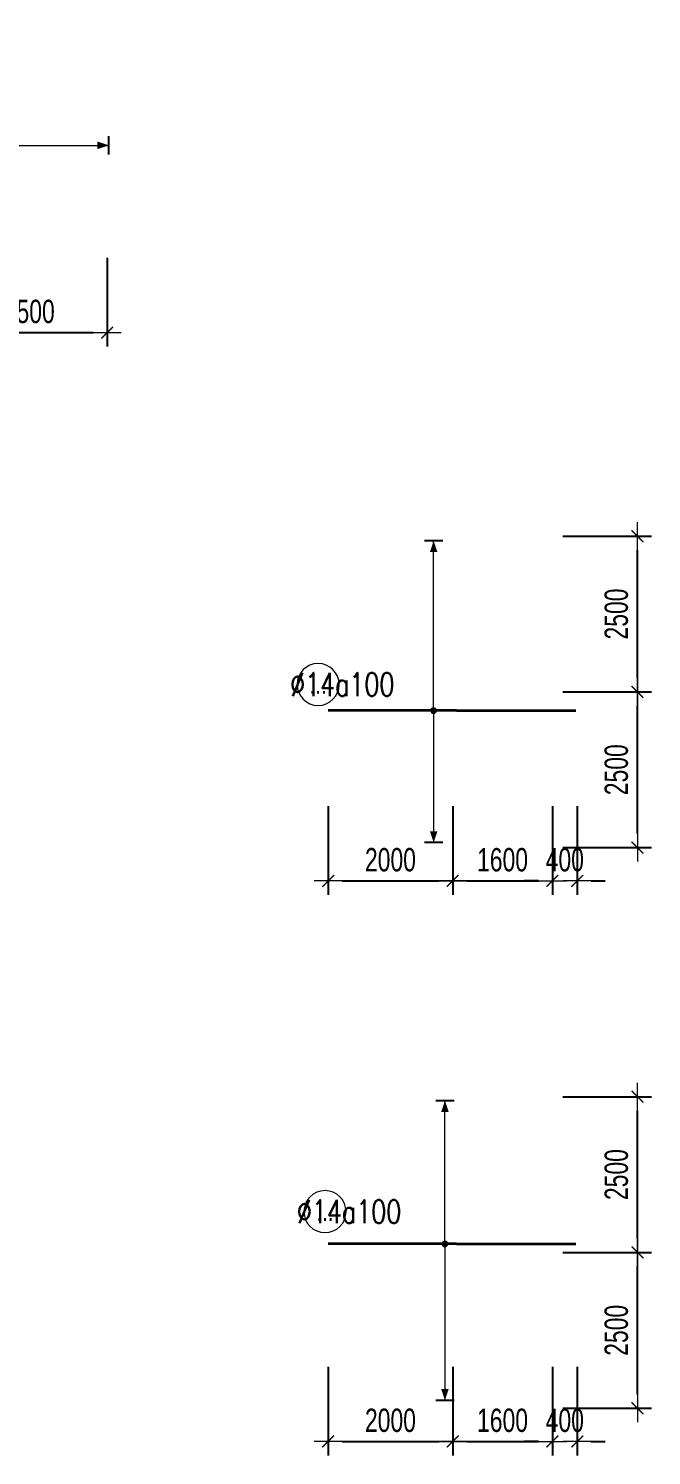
# Model space of a CAD drawing. Header units: millimetres. Extents: x 139404 to 589785, y -24714 to 48110.
# Drawn here: x 309338 to 319342, y 15941 to 38850 of the extents above; entities that cross this region are included whole.
import ezdxf
from ezdxf.enums import TextEntityAlignment as Align

# ---------------------------------------------------------------- set-up
doc = ezdxf.new("R2010")
doc.units = ezdxf.units.MM
doc.layers.get('0').update_dxf_attribs({"lineweight": 20})
doc.layers.get('Defpoints').update_dxf_attribs({"color": 151, "lineweight": 9})
for name, color, linetype, lineweight in [('NDC_S_DIM', 1, 'Continuous', 15), ('NDC_S_REBAR', 4, 'Continuous', 35), ('NDC_S_VN TEXT', 7, 'Continuous', 20)]:
    doc.layers.add(name, color=color, linetype=linetype, lineweight=lineweight)
doc.styles.add('ARIAL', font='arial.ttf', dxfattribs={"width": 0.8})
doc.styles.add('NDC_DIM', font='', dxfattribs={"width": 0.75})
doc.styles.add('NDC_EN TXT', font='romans.shx', dxfattribs={"width": 0.8})
doc.styles.get('NDC_DIM').set_extended_font_data('Dotum')
doc.dimstyles.new('NDC_dim_150', dxfattribs={"dimscale": 150, "dimtxt": 2.5, "dimasz": 1.5, "dimexe": 1.5, "dimexo": 2.5, "dimgap": 1, "dimtad": 1, "dimdec": 0, "dimzin": 0, "dimdsep": 46, "dimtxsty": 'NDC_DIM', "dimblk": 'DIMMARK', "dimcen": 0.09, "dimdle": 1.2, "dimclrd": 1, "dimclre": 1, "dimclrt": 3, "dimadec": 0, "dimazin": 0, "dimtfac": 1, "dimtdec": 0, "dimtix": 1, "dimtofl": 0, "dimtmove": 0, "dimatfit": 3, "dimfxl": 8, "dimfxlon": 1, "dimtolj": 1, "dimtzin": 0, "dimarcsym": 0})

# ---------------------------------------------------------------- blocks, each defined once
blk = doc.blocks.new('*U1068')
h = blk.add_hatch(color=6)
edge = h.paths.add_edge_path()
edge.add_arc((-0.77, 0), 0.3, 0, 360)
at = {"layer": 'NDC_S_DIM', "color": 8}
for q in [(-0.77, 15.08), (-0.77, -18.59)]:
    blk.add_line((-0.77, 0), q, dxfattribs=at)
for points in [[(-1.77, 15.08, 0.2, 0.2, 0), (0.23, 15.08, 0, 0, 0)], [(-1.77, -18.59, 0.2, 0.2, 0), (0.23, -18.59, 0, 0, 0)]]:
    blk.add_lwpolyline(points, format="xyseb", dxfattribs=at)
at = {"layer": 'NDC_S_DIM'}
blk.add_circle((-3.93, 4.48), 2.25, dxfattribs=at)
at = {"layer": 'NDC_S_DIM', "color": 6}
blk.add_circle((-0.77, 0), 0.3, dxfattribs=at)
at = {"layer": 'NDC_S_DIM', "color": 8}
for points in [[(-1.17, 13.88), (-0.77, 15.08), (-0.37, 13.88)], [(-1.17, -17.39), (-0.77, -18.59), (-0.37, -17.39)]]:
    blk.add_solid(points, dxfattribs=at)
at = {"layer": 'NDC_S_REBAR'}
for p, q in [((0, 0), (-10.27, 0)), ((-10.27, 0), (-10.27, 0)), ((0, 0), (11.73, 0)), ((11.73, 0), (11.73, 0)), ((11.73, 0), (11.73, 0)), ((-10.27, 0), (-10.27, 0))]:
    blk.add_line(p, q, dxfattribs=at)
at = {"layer": 'NDC_S_VN TEXT', "style": 'ARIAL', "width": 0.8}
blk.add_attdef('KHT', text='', height=2, dxfattribs=at).set_placement((-3.93, 4.48), align=Align.MIDDLE_CENTER)
at = {"layer": 'NDC_S_VN TEXT', "color": 3, "style": 'NDC_EN TXT', "width": 0.75}
blk.add_attdef('DKT', (-0.93, 3.23), '', height=2.5, dxfattribs=at)
blk = doc.blocks.new('*U1067')
h = blk.add_hatch(color=6)
edge = h.paths.add_edge_path()
edge.add_arc((2.44, 0), 0.3, 0, 360)
at = {"layer": 'NDC_S_DIM', "color": 8}
for q in [(2.44, 18.18), (2.44, -14.11)]:
    blk.add_line((2.44, 0), q, dxfattribs=at)
for points in [[(1.44, 18.18, 0.2, 0.2, 0), (3.44, 18.18, 0, 0, 0)], [(1.44, -14.11, 0.2, 0.2, 0), (3.44, -14.11, 0, 0, 0)]]:
    blk.add_lwpolyline(points, format="xyseb", dxfattribs=at)
at = {"layer": 'NDC_S_DIM'}
blk.add_circle((14.81, 2.8), 2.25, dxfattribs=at)
at = {"layer": 'NDC_S_DIM', "color": 6}
blk.add_circle((2.44, 0), 0.3, dxfattribs=at)
at = {"layer": 'NDC_S_DIM', "color": 8}
for points in [[(2.04, 16.98), (2.44, 18.18), (2.84, 16.98)], [(2.04, -12.91), (2.44, -14.11), (2.84, -12.91)]]:
    blk.add_solid(points, dxfattribs=at)
at = {"layer": 'NDC_S_REBAR'}
for p, q in [((0, 0), (-12.78, 0)), ((-12.78, 0), (-12.78, 0)), ((-12.78, 0), (-12.78, 0)), ((0, 0), (13.73, 0)), ((13.73, 0), (13.73, 0)), ((13.73, 0), (13.73, 0))]:
    blk.add_line(p, q, dxfattribs=at)
at = {"layer": 'NDC_S_VN TEXT', "style": 'ARIAL', "width": 0.8}
blk.add_attdef('KHT', text='', height=2, dxfattribs=at).set_placement((14.81, 2.8), align=Align.MIDDLE_CENTER)
at = {"layer": 'NDC_S_VN TEXT', "color": 3, "style": 'NDC_EN TXT', "width": 0.75}
blk.add_attdef('DKT', (17.81, 1.55), '', height=2.5, dxfattribs=at)
blk = doc.blocks.new('*U1056')
h = blk.add_hatch(color=6)
edge = h.paths.add_edge_path()
edge.add_arc((1.23, 0), 0.3, 0, 360)
at = {"layer": 'NDC_S_DIM', "color": 8}
for q in [(1.23, 15.33), (1.23, -16.74)]:
    blk.add_line((1.23, 0), q, dxfattribs=at)
for points in [[(0.23, 15.33, 0.2, 0.2, 0), (2.23, 15.33, 0, 0, 0)], [(0.23, -16.74, 0.2, 0.2, 0), (2.23, -16.74, 0, 0, 0)]]:
    blk.add_lwpolyline(points, format="xyseb", dxfattribs=at)
at = {"layer": 'NDC_S_DIM'}
blk.add_circle((14.07, 3.46), 2.25, dxfattribs=at)
at = {"layer": 'NDC_S_DIM', "color": 6}
blk.add_circle((1.23, 0), 0.3, dxfattribs=at)
at = {"layer": 'NDC_S_DIM', "color": 8}
for points in [[(0.83, 14.13), (1.23, 15.33), (1.63, 14.13)], [(0.83, -15.54), (1.23, -16.74), (1.63, -15.54)]]:
    blk.add_solid(points, dxfattribs=at)
at = {"layer": 'NDC_S_REBAR'}
for p, q in [((0, 0), (-12.78, 0)), ((-12.78, 0), (-12.78, 0)), ((0, 0), (13.73, 0)), ((13.73, 0), (13.73, 0)), ((13.73, 0), (13.73, 0)), ((-12.78, 0), (-12.78, 0))]:
    blk.add_line(p, q, dxfattribs=at)
at = {"layer": 'NDC_S_VN TEXT', "color": 3, "style": 'NDC_EN TXT', "width": 0.75}
blk.add_attdef('DKT', (17.07, 2.21), '', height=2.5, dxfattribs=at)
at = {"layer": 'NDC_S_VN TEXT', "style": 'ARIAL', "width": 0.8}
blk.add_attdef('KHT', text='', height=2, dxfattribs=at).set_placement((14.07, 3.46), align=Align.MIDDLE_CENTER)
blk = doc.blocks.new('DIMMARK')
at = {"layer": 'NDC_S_DIM', "color": 1}
blk.add_line((-1.5, 0), (1, 0), dxfattribs=at)
at = {"layer": 'NDC_S_DIM', "color": 2, "const_width": 0.1}
blk.add_lwpolyline([(-0.42, -0.42), (0.42, 0.42)], dxfattribs=at)
blk = doc.blocks.new('*D1113')
at = {"layer": 'Defpoints', "color": 0, "ltscale": 100, "transparency": 16777216}
for p in [(308100, 37097), (310600, 37097), (310600, 33968)]:
    blk.add_point(p, dxfattribs=at)
at = {"layer": 'NDC_S_DIM', "color": 1, "lineweight": -2, "ltscale": 100, "transparency": 16777216}
for p, q in [((308100, 35168), (308100, 33743)), ((310600, 35168), (310600, 33743)), ((308325, 33968), (310375, 33968))]:
    blk.add_line(p, q, dxfattribs=at)
at = {"layer": 'NDC_S_DIM', "color": 1, "lineweight": -2, "ltscale": 100, "transparency": 16777216, "xscale": 225, "yscale": 225, "zscale": 225, "rotation": 180}
blk.add_blockref('DIMMARK', (308100, 33968), dxfattribs=at)
at = {"layer": 'NDC_S_DIM', "color": 1, "lineweight": -2, "ltscale": 100, "transparency": 16777216, "xscale": 225, "yscale": 225, "zscale": 225}
blk.add_blockref('DIMMARK', (310600, 33968), dxfattribs=at)
at = {"layer": 'NDC_S_DIM', "color": 3, "ltscale": 100, "transparency": 16777216, "insert": (309350, 34306), "char_height": 375, "attachment_point": 5, "style": 'NDC_DIM'}
blk.add_mtext('\\A1;2500', dxfattribs=at)
blk = doc.blocks.new('*D1149')
at = {"layer": 'Defpoints', "color": 0, "ltscale": 100, "transparency": 16777216}
for p in [(314150, 29143), (316150, 29143), (316150, 25166)]:
    blk.add_point(p, dxfattribs=at)
at = {"layer": 'NDC_S_DIM', "color": 1, "lineweight": -2, "ltscale": 100, "transparency": 16777216}
for p, q in [((314150, 26366), (314150, 24941)), ((316150, 26366), (316150, 24941)), ((314375, 25166), (315925, 25166))]:
    blk.add_line(p, q, dxfattribs=at)
at = {"layer": 'NDC_S_DIM', "color": 1, "lineweight": -2, "ltscale": 100, "transparency": 16777216, "xscale": 225, "yscale": 225, "zscale": 225, "rotation": 180}
blk.add_blockref('DIMMARK', (314150, 25166), dxfattribs=at)
at = {"layer": 'NDC_S_DIM', "color": 1, "lineweight": -2, "ltscale": 100, "transparency": 16777216, "xscale": 225, "yscale": 225, "zscale": 225}
blk.add_blockref('DIMMARK', (316150, 25166), dxfattribs=at)
at = {"layer": 'NDC_S_DIM', "color": 3, "ltscale": 100, "transparency": 16777216, "insert": (315150, 25503), "char_height": 375, "attachment_point": 5, "style": 'NDC_DIM'}
blk.add_mtext('\\A1;2000', dxfattribs=at)
blk = doc.blocks.new('*D1150')
at = {"layer": 'Defpoints', "color": 0, "ltscale": 100, "transparency": 16777216}
for p in [(317750, 29143), (318150, 29143), (318150, 25166)]:
    blk.add_point(p, dxfattribs=at)
at = {"layer": 'NDC_S_DIM', "color": 1, "lineweight": -2, "ltscale": 100, "transparency": 16777216}
for p, q in [((317750, 26366), (317750, 24941)), ((318150, 26366), (318150, 24941)), ((317525, 25166), (317300, 25166)), ((318375, 25166), (318600, 25166))]:
    blk.add_line(p, q, dxfattribs=at)
at = {"layer": 'NDC_S_DIM', "color": 1, "lineweight": -2, "ltscale": 100, "transparency": 16777216, "xscale": 225, "yscale": 225, "zscale": 225}
blk.add_blockref('DIMMARK', (317750, 25166), dxfattribs=at)
at = {"layer": 'NDC_S_DIM', "color": 1, "lineweight": -2, "ltscale": 100, "transparency": 16777216, "xscale": 225, "yscale": 225, "zscale": 225, "rotation": 180}
blk.add_blockref('DIMMARK', (318150, 25166), dxfattribs=at)
at = {"layer": 'NDC_S_DIM', "color": 3, "ltscale": 100, "transparency": 16777216, "insert": (317950, 25503), "char_height": 375, "attachment_point": 5, "style": 'NDC_DIM'}
blk.add_mtext('\\A1;400', dxfattribs=at)
blk = doc.blocks.new('*D1151')
at = {"layer": 'Defpoints', "color": 0, "ltscale": 100, "transparency": 16777216}
for p in [(316150, 29143), (317750, 29143), (317750, 25166)]:
    blk.add_point(p, dxfattribs=at)
at = {"layer": 'NDC_S_DIM', "color": 1, "lineweight": -2, "ltscale": 100, "transparency": 16777216}
for p, q in [((316150, 26366), (316150, 24941)), ((317750, 26366), (317750, 24941)), ((316375, 25166), (317525, 25166))]:
    blk.add_line(p, q, dxfattribs=at)
at = {"layer": 'NDC_S_DIM', "color": 1, "lineweight": -2, "ltscale": 100, "transparency": 16777216, "xscale": 225, "yscale": 225, "zscale": 225, "rotation": 180}
blk.add_blockref('DIMMARK', (316150, 25166), dxfattribs=at)
at = {"layer": 'NDC_S_DIM', "color": 1, "lineweight": -2, "ltscale": 100, "transparency": 16777216, "xscale": 225, "yscale": 225, "zscale": 225}
blk.add_blockref('DIMMARK', (317750, 25166), dxfattribs=at)
at = {"layer": 'NDC_S_DIM', "color": 3, "ltscale": 100, "transparency": 16777216, "insert": (316950, 25503), "char_height": 375, "attachment_point": 5, "style": 'NDC_DIM'}
blk.add_mtext('\\A1;1600', dxfattribs=at)
blk = doc.blocks.new('*D1152')
at = {"layer": 'Defpoints', "color": 0, "ltscale": 100, "transparency": 16777216}
for p in [(316138, 28200), (319117, 28200), (316138, 25700)]:
    blk.add_point(p, dxfattribs=at)
at = {"layer": 'NDC_S_DIM', "color": 1, "lineweight": -2, "ltscale": 100, "transparency": 16777216}
for p, q in [((317917, 28200), (319342, 28200)), ((319117, 25925), (319117, 27975)), ((317917, 25700), (319342, 25700))]:
    blk.add_line(p, q, dxfattribs=at)
at = {"layer": 'NDC_S_DIM', "color": 1, "lineweight": -2, "ltscale": 100, "transparency": 16777216, "xscale": 225, "yscale": 225, "zscale": 225}
for p, rotation in [((319117, 28200), 90), ((319117, 25700), 270)]:
    blk.add_blockref('DIMMARK', p, dxfattribs=dict(at, rotation=rotation))
at = {"layer": 'NDC_S_DIM', "color": 3, "ltscale": 100, "transparency": 16777216, "insert": (318779, 26950), "char_height": 375, "attachment_point": 5, "rotation": 90, "style": 'NDC_DIM'}
blk.add_mtext('\\A1;2500', dxfattribs=at)
blk = doc.blocks.new('*D1153')
at = {"layer": 'Defpoints', "color": 0, "ltscale": 100, "transparency": 16777216}
for p in [(315988, 30700), (319117, 30700), (315988, 28200)]:
    blk.add_point(p, dxfattribs=at)
at = {"layer": 'NDC_S_DIM', "color": 1, "lineweight": -2, "ltscale": 100, "transparency": 16777216}
for p, q in [((317917, 30700), (319342, 30700)), ((319117, 28425), (319117, 30475)), ((317917, 28200), (319342, 28200))]:
    blk.add_line(p, q, dxfattribs=at)
at = {"layer": 'NDC_S_DIM', "color": 1, "lineweight": -2, "ltscale": 100, "transparency": 16777216, "xscale": 225, "yscale": 225, "zscale": 225}
for p, rotation in [((319117, 30700), 90), ((319117, 28200), 270)]:
    blk.add_blockref('DIMMARK', p, dxfattribs=dict(at, rotation=rotation))
at = {"layer": 'NDC_S_DIM', "color": 3, "ltscale": 100, "transparency": 16777216, "insert": (318779, 29450), "char_height": 375, "attachment_point": 5, "rotation": 90, "style": 'NDC_DIM'}
blk.add_mtext('\\A1;2500', dxfattribs=at)
blk = doc.blocks.new('*D1154')
at = {"layer": 'Defpoints', "color": 0, "ltscale": 100, "transparency": 16777216}
for p in [(314150, 20143), (316150, 20143), (316150, 16166)]:
    blk.add_point(p, dxfattribs=at)
at = {"layer": 'NDC_S_DIM', "color": 1, "lineweight": -2, "ltscale": 100, "transparency": 16777216}
for p, q in [((314150, 17366), (314150, 15941)), ((316150, 17366), (316150, 15941)), ((314375, 16166), (315925, 16166))]:
    blk.add_line(p, q, dxfattribs=at)
at = {"layer": 'NDC_S_DIM', "color": 1, "lineweight": -2, "ltscale": 100, "transparency": 16777216, "xscale": 225, "yscale": 225, "zscale": 225, "rotation": 180}
blk.add_blockref('DIMMARK', (314150, 16166), dxfattribs=at)
at = {"layer": 'NDC_S_DIM', "color": 1, "lineweight": -2, "ltscale": 100, "transparency": 16777216, "xscale": 225, "yscale": 225, "zscale": 225}
blk.add_blockref('DIMMARK', (316150, 16166), dxfattribs=at)
at = {"layer": 'NDC_S_DIM', "color": 3, "ltscale": 100, "transparency": 16777216, "insert": (315150, 16503), "char_height": 375, "attachment_point": 5, "style": 'NDC_DIM'}
blk.add_mtext('\\A1;2000', dxfattribs=at)
blk = doc.blocks.new('*D1155')
at = {"layer": 'Defpoints', "color": 0, "ltscale": 100, "transparency": 16777216}
for p in [(317750, 20143), (318150, 20143), (318150, 16166)]:
    blk.add_point(p, dxfattribs=at)
at = {"layer": 'NDC_S_DIM', "color": 1, "lineweight": -2, "ltscale": 100, "transparency": 16777216}
for p, q in [((317750, 17366), (317750, 15941)), ((318150, 17366), (318150, 15941)), ((317525, 16166), (317300, 16166)), ((318375, 16166), (318600, 16166))]:
    blk.add_line(p, q, dxfattribs=at)
at = {"layer": 'NDC_S_DIM', "color": 1, "lineweight": -2, "ltscale": 100, "transparency": 16777216, "xscale": 225, "yscale": 225, "zscale": 225}
blk.add_blockref('DIMMARK', (317750, 16166), dxfattribs=at)
at = {"layer": 'NDC_S_DIM', "color": 1, "lineweight": -2, "ltscale": 100, "transparency": 16777216, "xscale": 225, "yscale": 225, "zscale": 225, "rotation": 180}
blk.add_blockref('DIMMARK', (318150, 16166), dxfattribs=at)
at = {"layer": 'NDC_S_DIM', "color": 3, "ltscale": 100, "transparency": 16777216, "insert": (317950, 16503), "char_height": 375, "attachment_point": 5, "style": 'NDC_DIM'}
blk.add_mtext('\\A1;400', dxfattribs=at)
blk = doc.blocks.new('*D1156')
at = {"layer": 'Defpoints', "color": 0, "ltscale": 100, "transparency": 16777216}
for p in [(316150, 20143), (317750, 20143), (317750, 16166)]:
    blk.add_point(p, dxfattribs=at)
at = {"layer": 'NDC_S_DIM', "color": 1, "lineweight": -2, "ltscale": 100, "transparency": 16777216}
for p, q in [((316150, 17366), (316150, 15941)), ((317750, 17366), (317750, 15941)), ((316375, 16166), (317525, 16166))]:
    blk.add_line(p, q, dxfattribs=at)
at = {"layer": 'NDC_S_DIM', "color": 1, "lineweight": -2, "ltscale": 100, "transparency": 16777216, "xscale": 225, "yscale": 225, "zscale": 225, "rotation": 180}
blk.add_blockref('DIMMARK', (316150, 16166), dxfattribs=at)
at = {"layer": 'NDC_S_DIM', "color": 1, "lineweight": -2, "ltscale": 100, "transparency": 16777216, "xscale": 225, "yscale": 225, "zscale": 225}
blk.add_blockref('DIMMARK', (317750, 16166), dxfattribs=at)
at = {"layer": 'NDC_S_DIM', "color": 3, "ltscale": 100, "transparency": 16777216, "insert": (316950, 16503), "char_height": 375, "attachment_point": 5, "style": 'NDC_DIM'}
blk.add_mtext('\\A1;1600', dxfattribs=at)
blk = doc.blocks.new('*D1157')
at = {"layer": 'Defpoints', "color": 0, "ltscale": 100, "transparency": 16777216}
for p in [(316138, 19200), (319117, 19200), (316138, 16700)]:
    blk.add_point(p, dxfattribs=at)
at = {"layer": 'NDC_S_DIM', "color": 1, "lineweight": -2, "ltscale": 100, "transparency": 16777216}
for p, q in [((317917, 19200), (319342, 19200)), ((319117, 16925), (319117, 18975)), ((317917, 16700), (319342, 16700))]:
    blk.add_line(p, q, dxfattribs=at)
at = {"layer": 'NDC_S_DIM', "color": 1, "lineweight": -2, "ltscale": 100, "transparency": 16777216, "xscale": 225, "yscale": 225, "zscale": 225}
for p, rotation in [((319117, 19200), 90), ((319117, 16700), 270)]:
    blk.add_blockref('DIMMARK', p, dxfattribs=dict(at, rotation=rotation))
at = {"layer": 'NDC_S_DIM', "color": 3, "ltscale": 100, "transparency": 16777216, "insert": (318779, 17950), "char_height": 375, "attachment_point": 5, "rotation": 90, "style": 'NDC_DIM'}
blk.add_mtext('\\A1;2500', dxfattribs=at)
blk = doc.blocks.new('*D1158')
at = {"layer": 'Defpoints', "color": 0, "ltscale": 100, "transparency": 16777216}
for p in [(315988, 21700), (319117, 21700), (315988, 19200)]:
    blk.add_point(p, dxfattribs=at)
at = {"layer": 'NDC_S_DIM', "color": 1, "lineweight": -2, "ltscale": 100, "transparency": 16777216}
for p, q in [((317917, 21700), (319342, 21700)), ((319117, 19425), (319117, 21475)), ((317917, 19200), (319342, 19200))]:
    blk.add_line(p, q, dxfattribs=at)
at = {"layer": 'NDC_S_DIM', "color": 1, "lineweight": -2, "ltscale": 100, "transparency": 16777216, "xscale": 225, "yscale": 225, "zscale": 225}
for p, rotation in [((319117, 21700), 90), ((319117, 19200), 270)]:
    blk.add_blockref('DIMMARK', p, dxfattribs=dict(at, rotation=rotation))
at = {"layer": 'NDC_S_DIM', "color": 3, "ltscale": 100, "transparency": 16777216, "insert": (318779, 20450), "char_height": 375, "attachment_point": 5, "rotation": 90, "style": 'NDC_DIM'}
blk.add_mtext('\\A1;2500', dxfattribs=at)

msp = doc.modelspace()

# ---------------------------------------------------------------- block references
at = {"layer": 'NDC_S_REBAR', "xscale": 150, "yscale": 150, "zscale": 150, "rotation": 90}
msp.add_blockref('*U1068', (307837.1, 37090.3), dxfattribs=at).add_auto_attribs({'KHT': '...', 'DKT': '%%c14a100'})
at = {"layer": 'NDC_S_REBAR'}
ref = msp.add_blockref('*U1067', (316209.7, 27899.4), dxfattribs=dict(at, xscale=-150, yscale=150, zscale=150))
ref.add_attrib('KHT', '...', dxfattribs={"layer": 'NDC_S_VN TEXT', "height": 300, "style": 'ARIAL', "width": 0.8}).set_placement((313988.3, 28320), align=Align.MIDDLE_CENTER)
ref.add_attrib('DKT', '%%c14a100', (313538.3, 28132.5), dxfattribs={"layer": 'NDC_S_VN TEXT', "color": 3, "height": 375, "style": 'NDC_EN TXT', "width": 0.75})
ref = msp.add_blockref('*U1056', (316209.7, 19336.9), dxfattribs=dict(at, xscale=-150, yscale=150, zscale=150))
ref.add_attrib('KHT', '...', dxfattribs={"layer": 'NDC_S_VN TEXT', "height": 300, "style": 'ARIAL', "width": 0.8}).set_placement((314098.5, 19855.4), align=Align.MIDDLE_CENTER)
ref.add_attrib('DKT', '%%c14a100', (313648.5, 19667.9), dxfattribs={"layer": 'NDC_S_VN TEXT', "color": 3, "height": 375, "style": 'NDC_EN TXT', "width": 0.75})

# ---------------------------------------------------------------- dimensions: what is measured, and where the dimension line sits
at = {"layer": 'NDC_S_DIM', "ltscale": 100}
for p1, p2, distance, picture, middle in [((308100, 37097), (310600, 37097), -3128.9, '*D1113', (309350, 34305.9)), ((315987.8, 28200), (315987.8, 30700), -3128.9, '*D1153', (318778.9, 29450)), ((314150, 29143.2), (316150, 29143.2), -3977.5, '*D1149', (315150, 25503.4)), ((316150, 29143.2), (317750, 29143.2), -3977.5, '*D1151', (316950, 25503.4)), ((317750, 29143.2), (318150, 29143.2), -3977.5, '*D1150', (317950, 25503.4)), ((316137.8, 25700), (316137.8, 28200), -2978.9, '*D1152', (318778.9, 26950)), ((315987.8, 19200), (315987.8, 21700), -3128.9, '*D1158', (318778.9, 20450)), ((314150, 20143.2), (316150, 20143.2), -3977.5, '*D1154', (315150, 16503.4)), ((316150, 20143.2), (317750, 20143.2), -3977.5, '*D1156', (316950, 16503.4)), ((317750, 20143.2), (318150, 20143.2), -3977.5, '*D1155', (317950, 16503.4)), ((316137.8, 16700), (316137.8, 19200), -2978.9, '*D1157', (318778.9, 17950))]:
    dim = msp.add_aligned_dim(p1=p1, p2=p2, distance=distance, dimstyle='NDC_dim_150', dxfattribs=at)
    dim.commit()
    dim.dimension.update_dxf_attribs({"geometry": picture, "text_midpoint": middle})

doc.saveas('drawing.dxf')
